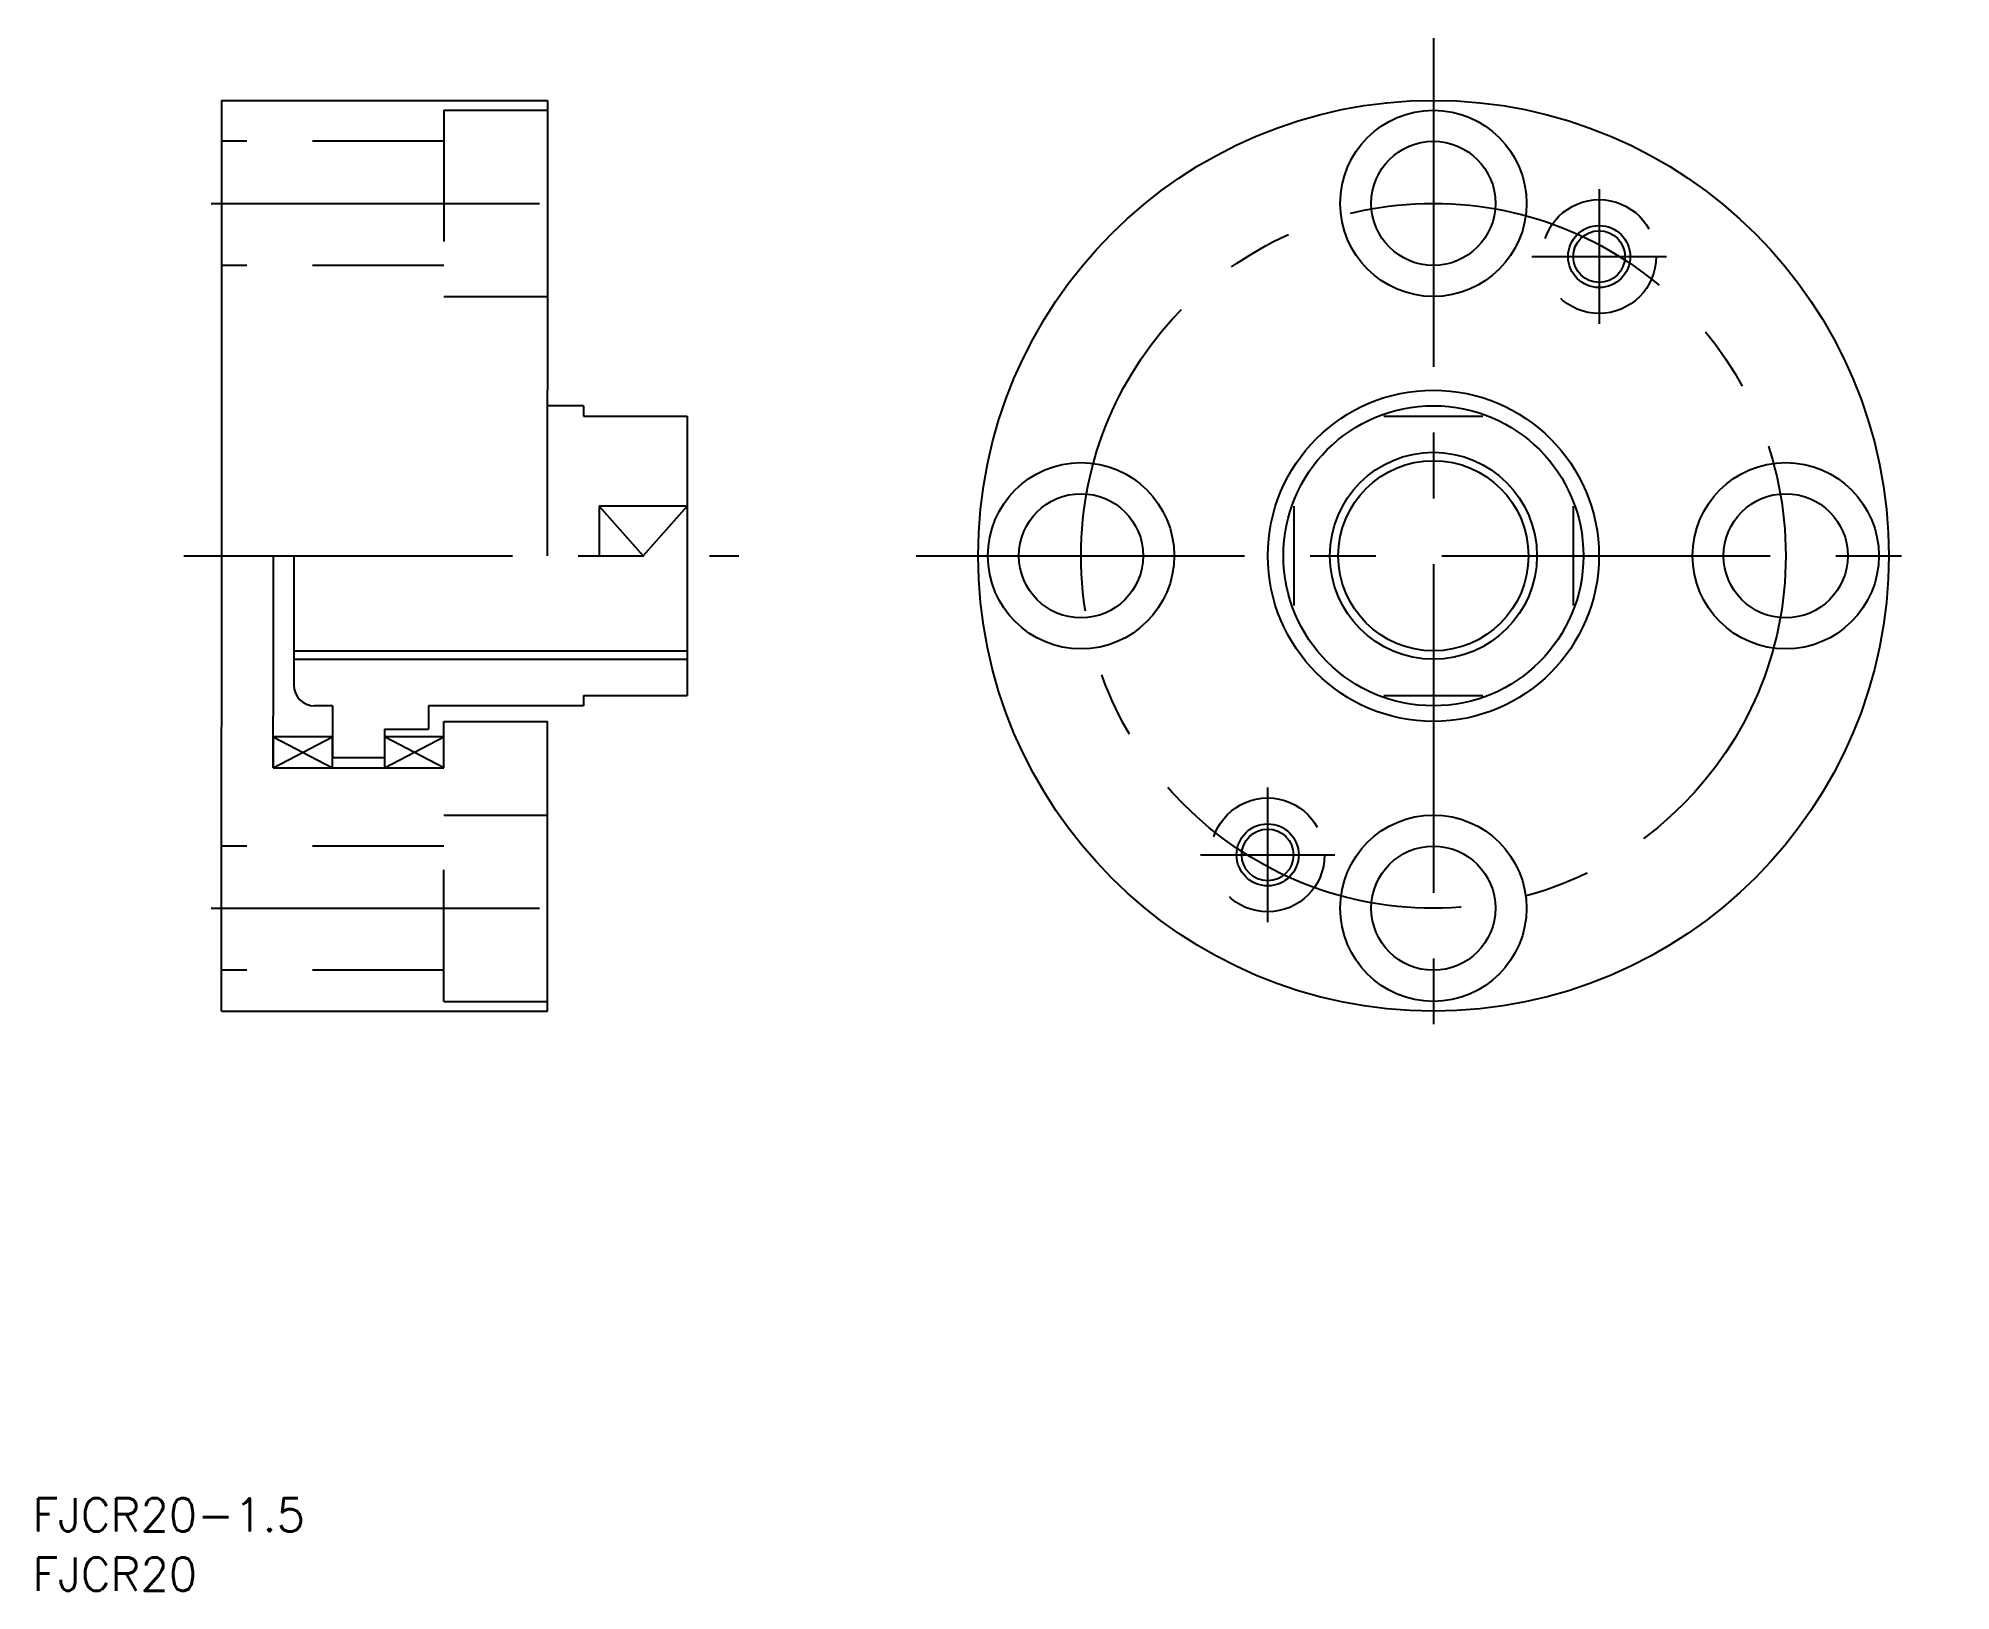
# Model space of a CAD drawing. Header units: millimetres. Extents: x 53 to 238, y 6 to 156.
import ezdxf

# ---------------------------------------------------------------- set-up
doc = ezdxf.new("R2010")
doc.units = ezdxf.units.MM
doc.linetypes.add('CENTER', pattern=[50.8, 31.75, -6.35, 6.35, -6.35])
doc.linetypes.add('DASHED', pattern=[19.05, 12.7, -6.35])
doc.layers.add('CENTER', color=1, linetype='CENTER')
doc.styles.get("Standard").update_dxf_attribs({"font": 'txt.shx', "bigfont": 'bigfont.shx'})

msp = doc.modelspace()

# ---------------------------------------------------------------- linework, layer by layer
at = {"color": 7, "linetype": 'Continuous', "lineweight": -3}
for p, q in [((70.86, 150.14), (102.36, 150.14)), ((70.86, 150.14), (70.86, 120.19)), ((102.36, 150.14), (102.36, 122.14)), ((102.36, 106.14), (102.36, 122.14)), ((70.86, 120.19), (70.86, 89.59)), ((105.86, 120.64), (102.36, 120.64)), ((105.86, 120.64), (105.86, 119.64)), ((105.86, 119.64), (115.86, 119.64)), ((115.86, 119.64), (115.86, 106.14)), ((183.19, 119.64), (192.78, 119.64)), ((115.86, 110.94), (107.36, 110.94)), ((107.36, 110.94), (111.61, 106.14)), ((107.36, 110.94), (107.36, 106.14)), ((111.61, 106.14), (115.86, 110.94)), ((174.49, 110.94), (174.49, 101.35)), ((201.49, 110.94), (201.49, 101.35)), ((75.86, 106.14), (75.86, 90.64)), ((77.86, 106.14), (77.86, 93.64)), ((115.86, 106.14), (115.86, 92.64)), ((77.86, 96.96), (115.86, 96.96)), ((105.86, 92.64), (115.86, 92.64)), ((105.86, 92.64), (105.86, 91.64)), ((183.19, 92.64), (192.78, 92.64)), ((75.86, 85.64), (75.86, 90.64)), ((81.61, 91.64), (79.86, 91.64)), ((81.61, 91.64), (81.61, 86.64)), ((105.86, 91.64), (90.86, 91.64)), ((90.86, 91.64), (90.86, 89.39)), ((70.86, 62.14), (70.86, 89.59)), ((86.61, 89.39), (90.86, 89.39)), ((86.61, 89.39), (86.61, 86.64)), ((92.36, 90.14), (102.36, 90.14)), ((92.36, 85.64), (92.36, 90.14)), ((102.36, 62.14), (102.36, 90.14)), ((81.61, 88.64), (75.86, 88.64)), ((75.86, 88.64), (81.61, 85.64)), ((75.86, 85.64), (81.61, 88.64)), ((75.86, 88.64), (75.86, 85.64)), ((81.61, 85.64), (81.61, 88.64)), ((92.36, 88.64), (86.61, 88.64)), ((92.36, 85.64), (86.61, 88.64)), ((86.61, 85.64), (92.36, 88.64)), ((86.61, 88.64), (86.61, 85.64)), ((92.36, 85.64), (92.36, 88.64)), ((75.86, 85.64), (92.36, 85.64)), ((75.86, 85.64), (81.61, 85.64)), ((81.61, 86.64), (86.61, 86.64)), ((86.61, 85.64), (92.36, 85.64)), ((70.86, 62.14), (102.36, 62.14))]:
    msp.add_line(p, q, dxfattribs=at)
at = {"color": 3, "linetype": 'DASHED', "lineweight": -3}
for p, q in [((92.36, 149.19), (92.36, 131.19)), ((92.36, 149.19), (102.36, 149.19)), ((92.36, 146.19), (70.86, 146.19)), ((92.36, 134.19), (70.86, 134.19)), ((92.36, 131.19), (102.36, 131.19)), ((92.36, 63.09), (92.36, 81.09)), ((92.36, 81.09), (102.36, 81.09)), ((92.36, 78.09), (70.86, 78.09)), ((92.36, 66.09), (70.86, 66.09)), ((92.36, 63.09), (102.36, 63.09))]:
    msp.add_line(p, q, dxfattribs=at)
at = {"color": 3, "linetype": 'Continuous', "lineweight": -2}
msp.add_line((77.86, 96.14), (115.86, 96.14), dxfattribs=at)
at = {"color": 7, "linetype": 'Continuous', "lineweight": -3}
for centre, radius in [((187.99, 106.14), 44), ((187.99, 140.19), 9), ((187.99, 140.19), 6), ((204.01, 135.05), 2.5), ((187.99, 106.14), 16), ((187.99, 106.14), 14.5), ((153.94, 106.14), 9), ((187.99, 106.14), 9.19), ((222.04, 106.14), 9), ((153.94, 106.14), 6), ((222.04, 106.14), 6), ((171.97, 77.24), 2.5), ((187.99, 72.09), 9), ((187.99, 72.09), 6)]:
    msp.add_circle(centre, radius, dxfattribs=at)
at = {"color": 3, "linetype": 'DASHED', "lineweight": -3}
for centre in [(204.01, 135.05), (171.97, 77.24)]:
    msp.add_circle(centre, 5.5, dxfattribs=at)
at = {"color": 3, "linetype": 'Continuous', "lineweight": -2}
for centre, radius in [((204.01, 135.05), 3), ((187.99, 106.14), 10), ((171.97, 77.24), 3)]:
    msp.add_circle(centre, radius, dxfattribs=at)
at = {"color": 7, "linetype": 'Continuous', "lineweight": -3}
msp.add_arc((79.86, 93.64), 2, 180, 270, dxfattribs=at)
at = {"layer": 'CENTER', "color": 1, "linetype": 'CENTER', "lineweight": -3}
for p, q in [((187.99, 156.14), (187.99, 56.14)), ((204.01, 141.55), (204.01, 128.55)), ((69.86, 140.19), (103.97, 140.19)), ((197.51, 135.05), (210.51, 135.05)), ((67.23, 106.14), (120.86, 106.14)), ((67.23, 106.14), (120.86, 106.14)), ((137.99, 106.14), (237.99, 106.14)), ((171.97, 83.74), (171.97, 70.74)), ((165.47, 77.24), (178.47, 77.24)), ((69.86, 72.09), (104.47, 72.09))]:
    msp.add_line(p, q, dxfattribs=at)
msp.add_circle((187.99, 106.14), 34.05, dxfattribs=at)

# ---------------------------------------------------------------- texts
at = {"color": 7, "linetype": 'Continuous', "lineweight": -3}
for s, p in [('FJCR20-1.5', (52.61, 11.88)), ('FJCR20', (52.61, 6.14))]:
    msp.add_text(s, height=3.2, dxfattribs=at).set_placement(p)

doc.saveas('drawing.dxf')
